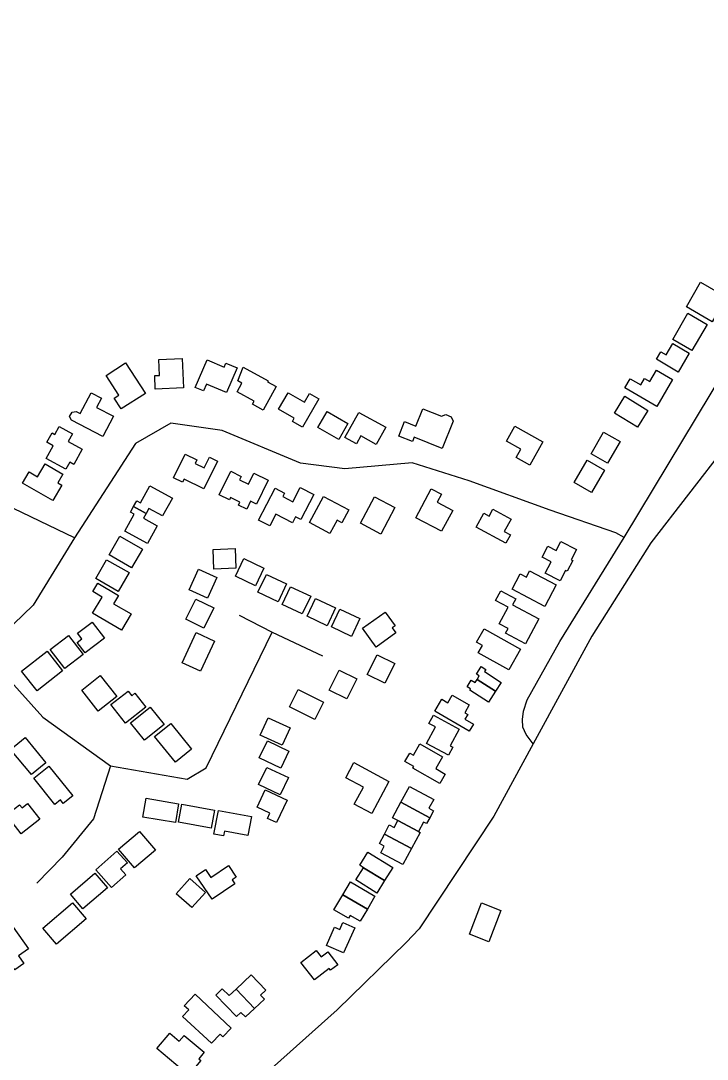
# Model space of a CAD drawing. Header units: metres. Extents: x 553506 to 563855, y 142925 to 150243.
# Drawn here: x 561100.9 to 561390.1, y 148133.6 to 148571.3 of the extents above; entities that cross this region are included whole.
import ezdxf

# ---------------------------------------------------------------- set-up
doc = ezdxf.new("R2010")
doc.units = ezdxf.units.M
doc.layers.add('C-BUILDINGS', color=8, linetype='Continuous')
doc.layers.add('C-ROADS', color=33, linetype='Continuous')

msp = doc.modelspace()

# ---------------------------------------------------------------- linework, layer by layer
at = {"layer": 'C-BUILDINGS'}
for points in [[(561392.2436, 148444.4612), (561381.3158, 148450.7291), (561387.2892, 148461.0787), (561398.21, 148454.8106), (561392.2436, 148444.4612)], [(561375.5457, 148437.0246), (561381.9675, 148448.0116), (561390.071, 148443.3022), (561383.6492, 148432.3152), (561375.5457, 148437.0246)], [(561377.9212, 148423.2756), (561368.6793, 148428.617), (561370.5496, 148431.8368), (561372.7994, 148430.5385), (561375.5517, 148435.2774), (561382.5507, 148431.2345), (561377.9212, 148423.2756)], [(561169.4713, 148416.562), (561157.562, 148416.0213), (561157.3054, 148421.7453), (561159.3786, 148421.8437), (561159.0714, 148428.5122), (561168.9006, 148428.9542), (561169.4713, 148416.562)], [(561187.34, 148427.0176), (561192.0664, 148424.9956), (561187.5909, 148414.5708), (561179.0881, 148418.1995), (561177.8439, 148415.3), (561174.4288, 148416.751), (561179.4123, 148428.3604), (561186.6043, 148425.2916), (561187.34, 148427.0176)], [(561153.3887, 148414.232), (561143.1847, 148407.69), (561140.2453, 148412.2502), (561142.1708, 148413.4904), (561136.7994, 148421.8141), (561145.0705, 148427.1267), (561153.3887, 148414.232)], [(561202.9641, 148407.2067), (561198.4822, 148409.6816), (561199.1971, 148410.9617), (561192.0048, 148414.932), (561193.9938, 148418.6006), (561192.3226, 148419.5053), (561194.6308, 148425.2542), (561205.0668, 148419.5047), (561204.8548, 148419.1308), (561208.4616, 148417.1404), (561202.9641, 148407.2067)], [(561363.7052, 148420.5027), (561365.8982, 148419.236), (561368.6836, 148424.0316), (561375.4619, 148420.1153), (561368.8899, 148408.7897), (561355.3473, 148416.6227), (561357.5692, 148420.4434), (561362.1402, 148417.8045), (561363.7052, 148420.5027)], [(561132.8465, 148408.3228), (561139.9309, 148404.6718), (561135.4948, 148396.1071), (561122.1931, 148402.9577), (561121.4787, 148404.5603), (561122.5364, 148406.2741), (561124.1951, 148406.6601), (561125.9645, 148405.7473), (561130.5255, 148414.5607), (561134.9026, 148412.3051), (561132.8465, 148408.3228)], [(561222.5977, 148414.2229), (561226.5136, 148411.964), (561219.5767, 148400.0039), (561215.3759, 148402.4319), (561216.1385, 148403.747), (561209.5315, 148407.5575), (561213.5368, 148414.4727), (561220.4358, 148410.4932), (561222.5977, 148414.2229)], [(561365.0429, 148407.0772), (561360.6781, 148400.0394), (561351.0395, 148405.9917), (561355.4043, 148413.0295), (561365.0429, 148407.0772)], [(561234.8407, 148394.7845), (561226.0693, 148399.8404), (561229.9548, 148406.5626), (561238.7332, 148401.5069), (561234.8407, 148394.7845)], [(561254.6286, 148400.0026), (561250.5982, 148392.775), (561244.1663, 148396.3462), (561242.2936, 148392.9817), (561237.4628, 148395.6571), (561243.366, 148406.2491), (561254.6286, 148400.0026)], [(561282.2301, 148404.3977), (561283.0074, 148402.5745), (561278.4466, 148391.0896), (561266.6252, 148395.7603), (561265.9129, 148393.9571), (561260.1442, 148396.2246), (561262.5864, 148402.3784), (561267.3505, 148400.4912), (561270.2202, 148407.7268), (561278.134, 148404.6029), (561279.9436, 148405.3053), (561282.2301, 148404.3977)], [(561120.9071, 148394.0355), (561126.8109, 148390.8038), (561123.2325, 148384.314), (561121.5396, 148385.2403), (561119.8993, 148382.2616), (561111.5341, 148386.8519), (561114.4906, 148392.2203), (561111.9083, 148393.6419), (561114.0975, 148397.6172), (561115.2994, 148396.9649), (561117.1314, 148400.2946), (561122.6797, 148397.2521), (561120.9071, 148394.0355)], [(561315.2946, 148383.9885), (561309.5443, 148387.2248), (561311.5246, 148390.7262), (561305.4754, 148394.1312), (561309.0519, 148400.4542), (561320.8579, 148393.8242), (561315.2946, 148383.9885)], [(561348.1408, 148384.7755), (561341.1372, 148388.7404), (561346.3712, 148397.9314), (561353.3747, 148393.9666), (561348.1408, 148384.7755)], [(561178.0548, 148374.0584), (561169.7188, 148378.1597), (561169.0616, 148376.8257), (561165.27, 148378.6879), (561170.1939, 148388.637), (561175.1217, 148386.2094), (561174.359, 148384.6718), (561178.1223, 148382.8199), (561180.4037, 148387.4215), (561183.8331, 148385.7372), (561178.0548, 148374.0584)], [(561116.4976, 148376.6009), (561118.2062, 148375.6194), (561114.4197, 148369.0786), (561101.6547, 148376.4246), (561104.3866, 148381.1516), (561107.9392, 148379.1038), (561111.0955, 148384.5676), (561118.6062, 148380.251), (561116.4976, 148376.6009)], [(561334.0504, 148376.6642), (561339.4866, 148386.0952), (561346.7695, 148381.9165), (561341.3333, 148372.4854), (561334.0504, 148376.6642)], [(561200.2287, 148367.6311), (561197.7299, 148368.8437), (561196.0613, 148365.4301), (561192.547, 148367.1451), (561193.1774, 148368.4449), (561189.3153, 148370.327), (561188.8292, 148369.3323), (561184.5198, 148371.4342), (561189.408, 148381.4044), (561193.7457, 148379.2923), (561193.0162, 148377.8114), (561196.7791, 148375.9706), (561199.0916, 148380.6956), (561205.1759, 148377.7256), (561200.2287, 148367.6311)], [(561155.3182, 148375.248), (561164.7506, 148370.068), (561160.6365, 148362.6042), (561154.8319, 148365.7944), (561153.6481, 148363.6425), (561148.4126, 148366.5168), (561149.7819, 148368.9972), (561151.3822, 148368.1237), (561155.3182, 148375.248)], [(561218.9191, 148361.05), (561216.6808, 148362.2041), (561215.4027, 148359.7153), (561208.3754, 148363.3235), (561205.8584, 148358.4362), (561201.1051, 148360.8692), (561208.0239, 148374.2979), (561212.0526, 148372.2317), (561211.2882, 148370.7497), (561215.4733, 148368.5994), (561218.5969, 148374.6521), (561224.3946, 148371.6843), (561218.9191, 148361.05)], [(561236.1657, 148359.7105), (561234.1393, 148360.7933), (561231.1407, 148355.212), (561222.4876, 148359.8376), (561228.3992, 148370.8306), (561239.0714, 148365.1331), (561236.1657, 148359.7105)], [(561276.2872, 148368.3608), (561282.8486, 148364.894), (561278.1952, 148356.1331), (561267.34, 148361.8692), (561273.796, 148374.0035), (561278.0897, 148371.7342), (561276.2872, 148368.3608)], [(561153.6481, 148363.6425), (561152.5302, 148361.6152), (561158.3279, 148358.4247), (561154.2138, 148350.9608), (561144.7741, 148356.1517), (561148.717, 148363.2763), (561147.1093, 148364.1608), (561148.4126, 148366.5168), (561153.6481, 148363.6425)], [(561252.6167, 148354.9848), (561244.0506, 148359.5129), (561249.9786, 148370.6511), (561258.5378, 148366.1228), (561252.6167, 148354.9848)], [(561304.5622, 148355.9929), (561307.1515, 148354.5717), (561305.2275, 148351.0609), (561292.702, 148357.8909), (561295.909, 148363.7348), (561298.1851, 148362.493), (561299.805, 148365.4488), (561307.4581, 148361.2817), (561304.5622, 148355.9929)], [(561147.6067, 148340.7364), (561138.0954, 148346.2033), (561142.6575, 148354.093), (561152.1689, 148348.6261), (561147.6067, 148340.7364)], [(561332.8017, 148344.0915), (561333.4341, 148343.7663), (561331.0872, 148339.2517), (561330.3905, 148339.6194), (561328.1292, 148335.2743), (561321.8257, 148338.5378), (561324.2851, 148343.2563), (561320.5186, 148345.2082), (561322.9448, 148349.87), (561326.5053, 148348.023), (561328.4834, 148351.8137), (561335.0498, 148348.4139), (561332.8017, 148344.0915)], [(561191.543, 148340.5571), (561182.1785, 148340.2298), (561181.8906, 148348.5127), (561191.2554, 148348.8289), (561191.543, 148340.5571)], [(561199.7516, 148333.1684), (561191.2853, 148337.1877), (561194.8465, 148344.6676), (561203.3128, 148340.6483), (561199.7516, 148333.1684)], [(561141.9837, 148330.7877), (561132.4723, 148336.2546), (561137.0341, 148344.1554), (561146.5455, 148338.6885), (561141.9837, 148330.7877)], [(561171.885, 148331.4144), (561175.7438, 148340.1057), (561183.4709, 148336.6976), (561179.6124, 148327.9951), (561171.885, 148331.4144)], [(561209.2602, 148326.4549), (561200.7942, 148330.4631), (561204.3625, 148337.9432), (561212.8284, 148333.935), (561209.2602, 148326.4549)], [(561315.2827, 148339.4119), (561326.4841, 148333.5643), (561321.7221, 148324.4772), (561307.9335, 148331.6793), (561311.3242, 148338.13), (561313.9041, 148336.7864), (561315.2827, 148339.4119)], [(561131.2552, 148330.707), (561133.333, 148334.2225), (561142.0933, 148329.0771), (561140.0221, 148325.5729), (561147.3789, 148321.2626), (561143.3696, 148314.4699), (561131.1338, 148321.6544), (561135.1368, 148328.4247), (561131.2552, 148330.707)], [(561219.4963, 148321.2891), (561211.0303, 148325.2972), (561214.5915, 148332.7772), (561223.0575, 148328.769), (561219.4963, 148321.2891)], [(561170.4558, 148319.0374), (561174.6482, 148327.5722), (561182.2376, 148323.8703), (561178.0456, 148315.3244), (561170.4558, 148319.0374)], [(561229.9566, 148316.3306), (561221.4906, 148320.3388), (561225.0518, 148327.8188), (561233.5178, 148323.8106), (561229.9566, 148316.3306)], [(561303.1428, 148331.0725), (561309.506, 148327.6884), (561308.1193, 148325.0961), (561319.1894, 148319.1998), (561313.5632, 148308.6943), (561305.1166, 148313.1927), (561306.1667, 148315.1512), (561302.434, 148317.1375), (561306.1649, 148324.1109), (561300.9178, 148326.9067), (561303.1428, 148331.0725)], [(561240.2342, 148311.8451), (561231.7679, 148315.8644), (561235.3361, 148323.3446), (561243.7951, 148319.3362), (561240.2342, 148311.8451)], [(561258.5708, 148316.3164), (561257.3947, 148315.4781), (561258.9591, 148313.3012), (561250.5838, 148307.2951), (561244.8748, 148315.2297), (561254.4332, 148322.0744), (561258.5708, 148316.3164)], [(561136.0946, 148311.0472), (561128.0233, 148304.9284), (561124.684, 148309.3091), (561126.6368, 148310.795), (561124.8214, 148313.1755), (561130.9468, 148317.8086), (561136.0946, 148311.0472)], [(561293.6531, 148304.9079), (561295.4148, 148308.0241), (561292.8883, 148309.4473), (561296.0615, 148315.0341), (561311.4271, 148306.3678), (561306.4989, 148297.6762), (561293.6531, 148304.9079)], [(561127.1356, 148304.255), (561119.512, 148298.3506), (561113.3199, 148306.3147), (561120.9368, 148312.2078), (561127.1356, 148304.255)], [(561168.8439, 148300.6777), (561174.7977, 148313.4527), (561182.516, 148309.8774), (561176.5622, 148297.1023), (561168.8439, 148300.6777)], [(561118.4899, 148297.2834), (561107.7303, 148288.832), (561101.1778, 148297.1409), (561111.9377, 148305.5812), (561118.4899, 148297.2834)], [(561258.4342, 148300.4072), (561254.2368, 148292.0391), (561246.8148, 148295.7461), (561251.0057, 148304.1029), (561258.4342, 148300.4072)], [(561242.4418, 148293.8614), (561238.2513, 148285.4935), (561230.8223, 148289.2003), (561235.0202, 148297.5573), (561242.4418, 148293.8614)], [(561293.0993, 148293.6046), (561294.0641, 148295.1597), (561292.8513, 148295.9341), (561294.8983, 148299.0926), (561296.8106, 148297.8616), (561296.2306, 148296.9641), (561303.2876, 148292.4109), (561300.8747, 148288.6622), (561293.0993, 148293.6046)], [(561133.5421, 148280.3259), (561126.5531, 148289.1777), (561134.3443, 148295.31), (561141.3407, 148286.4473), (561133.5421, 148280.3259)], [(561290.0647, 148289.1685), (561290.3912, 148289.6796), (561288.9074, 148290.6236), (561290.6604, 148293.3499), (561292.2797, 148292.3211), (561293.0993, 148293.6046), (561300.8747, 148288.6622), (561297.9689, 148284.13), (561290.0647, 148289.1685)], [(561148.9596, 148287.8217), (561153.5627, 148281.9336), (561144.9435, 148275.2299), (561138.8113, 148283.0623), (561146.0997, 148288.7336), (561147.6222, 148286.778), (561148.9596, 148287.8217)], [(561228.4222, 148284.1498), (561224.7171, 148276.7989), (561214.0343, 148282.1621), (561217.7328, 148289.5017), (561228.4222, 148284.1498)], [(561289.1791, 148278.8565), (561288.0243, 148276.8947), (561291.5639, 148274.8243), (561289.8385, 148271.8874), (561275.395, 148280.3491), (561278.3486, 148285.3613), (561280.8698, 148283.8823), (561282.6871, 148287.0113), (561289.8618, 148282.9404), (561287.9971, 148279.5428), (561289.1791, 148278.8565)], [(561153.0417, 148268.0157), (561147.1498, 148275.3214), (561155.3873, 148281.9352), (561161.2796, 148274.6184), (561153.0417, 148268.0157)], [(561166.0061, 148258.7839), (561157.2573, 148269.5727), (561164.1029, 148275.0966), (561172.8516, 148264.3078), (561166.0061, 148258.7839)], [(561201.8064, 148270.1584), (561205.1006, 148277.463), (561214.3188, 148273.3226), (561211.0177, 148266.0178), (561201.8064, 148270.1584)], [(561275.5913, 148273.6549), (561272.8744, 148275.1278), (561274.7315, 148278.5474), (561285.5202, 148272.709), (561281.7327, 148265.7561), (561282.8851, 148265.1245), (561281.0476, 148261.75), (561271.8237, 148266.736), (561275.5913, 148273.6549)], [(561096.5972, 148264.2079), (561102.6976, 148269.1964), (561111.4557, 148258.5525), (561105.3556, 148253.5529), (561096.5972, 148264.2079)], [(561213.8804, 148263.4587), (561210.4159, 148256.2377), (561201.3031, 148260.5818), (561204.7676, 148267.8027), (561213.8804, 148263.4587)], [(561279.7108, 148253.7834), (561277.4637, 148249.8729), (561266.11, 148256.3391), (561266.5011, 148257.0192), (561262.7639, 148259.1502), (561264.7523, 148262.6184), (561266.3251, 148261.7329), (561269.0758, 148266.5273), (561278.6, 148261.1055), (561275.7103, 148256.0619), (561279.7108, 148253.7834)], [(561118.8164, 148241.4204), (561117.6382, 148242.8749), (561115.3061, 148240.9987), (561106.3473, 148252.0258), (561112.688, 148257.1554), (561122.832, 148244.674), (561118.8164, 148241.4204)], [(561248.7362, 148237.2285), (561241.4056, 148241.1388), (561245.2498, 148248.2937), (561237.8407, 148252.2571), (561241.256, 148258.5972), (561255.9889, 148250.7122), (561248.7362, 148237.2285)], [(561213.6302, 148252.2761), (561210.1587, 148245.055), (561201.0459, 148249.3991), (561204.5104, 148256.62), (561213.6302, 148252.2761)], [(561264.6335, 148248.5907), (561274.8457, 148243.0792), (561272.8367, 148239.3766), (561274.7992, 148238.3252), (561273.1936, 148235.3587), (561261.0185, 148241.9327), (561264.6335, 148248.5907)], [(561208.6185, 148233.32), (561204.8436, 148235.0936), (561205.8724, 148237.2852), (561200.4234, 148239.8299), (561203.851, 148247.1164), (561213.0745, 148242.8092), (561208.6185, 148233.32)], [(561101.4199, 148239.5056), (561103.7813, 148241.3383), (561108.9451, 148234.7332), (561101.0626, 148228.6092), (561094.8425, 148236.5724), (561100.364, 148240.8527), (561101.4199, 148239.5056)], [(561166.0072, 148233.3516), (561152.3505, 148235.6833), (561153.7168, 148243.6063), (561167.3665, 148241.2744), (561166.0072, 148233.3516)], [(561181.0437, 148230.9408), (561167.3461, 148233.4604), (561168.7689, 148241.1403), (561182.4592, 148238.6316), (561181.0437, 148230.9408)], [(561257.5393, 148235.4013), (561261.0185, 148241.9327), (561273.1936, 148235.3587), (561271.7821, 148232.888), (561270.5518, 148233.5505), (561268.3843, 148229.5535), (561259.7582, 148234.2022), (561257.5393, 148235.4013)], [(561196.6043, 148227.8676), (561186.6963, 148229.7047), (561186.3184, 148227.7116), (561182.2819, 148228.4642), (561184.1434, 148238.4285), (561198.0949, 148235.839), (561196.6043, 148227.8676)], [(561256.1365, 148232.4301), (561258.2059, 148231.3153), (561259.7582, 148234.2022), (561268.3843, 148229.5535), (561269.0953, 148229.1752), (561265.5124, 148222.3846), (561254.0863, 148228.4813), (561256.1365, 148232.4301)], [(561157.6068, 148221.6796), (561148.7587, 148214.2452), (561142.0426, 148222.1929), (561150.8977, 148229.6274), (561157.6068, 148221.6796)], [(561252.5159, 148220.6075), (561254.0552, 148223.4606), (561251.9858, 148224.5754), (561254.0863, 148228.4813), (561265.5124, 148222.3846), (561261.8732, 148215.6034), (561252.5159, 148220.6075)], [(561142.8578, 148213.8152), (561145.1265, 148211.2486), (561139.1057, 148205.9509), (561132.4521, 148213.4664), (561141.4189, 148221.3497), (561145.7968, 148216.4006), (561142.8578, 148213.8152)], [(561243.6704, 148215.3212), (561247.1105, 148220.8718), (561257.5972, 148214.4117), (561254.1501, 148208.8608), (561245.2816, 148214.3255), (561243.6704, 148215.3212)], [(561178.6736, 148213.5702), (561180.9672, 148210.2141), (561188.367, 148215.2323), (561191.6865, 148210.3724), (561189.9411, 148209.1824), (561191.0767, 148207.5263), (561181.5554, 148201.0502), (561174.7994, 148210.9332), (561178.6736, 148213.5702)], [(561250.966, 148203.6187), (561242.0528, 148209.1711), (561245.2816, 148214.3255), (561254.1501, 148208.8608), (561250.966, 148203.6187)], [(561137.4036, 148205.8307), (561127.0685, 148196.9919), (561121.8082, 148203.1042), (561132.1433, 148211.9431), (561137.4036, 148205.8307)], [(561172.9487, 148197.5078), (561166.3966, 148203.3458), (561172.1245, 148209.7362), (561178.6769, 148203.8871), (561172.9487, 148197.5078)], [(561250.0923, 148202.2779), (561246.899, 148196.8797), (561236.6138, 148202.9344), (561239.814, 148208.3328), (561250.0923, 148202.2779)], [(561239.6505, 148194.1701), (561238.9608, 148192.9798), (561232.8301, 148196.527), (561236.6138, 148202.9344), (561246.899, 148196.8797), (561243.8588, 148191.7312), (561239.6505, 148194.1701)], [(561128.3989, 148192.6929), (561115.9583, 148182.1074), (561110.1815, 148188.8602), (561122.6151, 148199.4455), (561128.3989, 148192.6929)], [(561289.9489, 148186.2333), (561295.0638, 148199.4496), (561303.2088, 148196.3219), (561298.1013, 148183.0947), (561289.9489, 148186.2333)], [(561099.9643, 148177.1536), (561102.2449, 148173.9863), (561098.4433, 148171.2625), (561089.6495, 148183.4858), (561097.6564, 148189.213), (561104.1626, 148180.1568), (561099.9643, 148177.1536)], [(561236.5428, 148191.1676), (561241.5837, 148188.9329), (561236.8877, 148178.401), (561229.7272, 148181.5709), (561233.1233, 148189.1904), (561235.2504, 148188.2443), (561236.5428, 148191.1676)], [(561227.4189, 148176.7125), (561230.1969, 148178.8588), (561234.4439, 148173.4048), (561231.4134, 148171.0613), (561230.8739, 148171.7679), (561224.6834, 148166.9768), (561218.8918, 148174.4191), (561225.3278, 148179.4071), (561227.4189, 148176.7125)], [(561204.1399, 148162.6367), (561201.9342, 148160.5195), (561203.5311, 148158.8667), (561199.4048, 148154.9084), (561191.5637, 148163.0544), (561197.8961, 148169.1188), (561204.1399, 148162.6367)], [(561186.0758, 148143.0038), (561184.8585, 148144.1453), (561181.2395, 148140.2809), (561169.0753, 148151.6303), (561171.6389, 148154.3708), (561169.7735, 148156.1154), (561174.299, 148160.9432), (561189.5527, 148146.719), (561186.0758, 148143.0038)], [(561188.6481, 148160.3918), (561191.5637, 148163.0544), (561199.4048, 148154.9084), (561195.5934, 148151.383), (561193.5537, 148153.3335), (561191.8167, 148151.654), (561183.0541, 148160.6503), (561185.7955, 148163.2963), (561188.6481, 148160.3918)], [(561167.6705, 148141.1461), (561169.7672, 148143.6161), (561178.1695, 148136.5227), (561175.8437, 148133.7785), (561176.7914, 148132.9846), (561171.5398, 148126.7873), (561158.2109, 148138.0445), (561163.692, 148144.505), (561167.6705, 148141.1461)]]:
    msp.add_lwpolyline(points, close=True, dxfattribs=at)
at = {"layer": 'C-ROADS'}
for points in [[(561123.505, 148353.3474), (561090.4099, 148369.1823), (561047.0157, 148398.0061), (560974.9311, 148449.8271), (560923.1726, 148493.0814), (560882.3428, 148527.1401), (560822.4223, 148579.0548), (560810.6247, 148585.8977), (560764.7017, 148588.6557)], [(561517.4385, 148551.897), (561498.4245, 148517.2073), (561471.7689, 148480.7525), (561462.9949, 148468.545), (561436.5038, 148438.1838), (561398.0437, 148392.265), (561366.3709, 148351.2456)], [(561316.7758, 148266.5118), (561313.8421, 148270.4376), (561312.3901, 148273.4862), (561312.2371, 148276.7982), (561312.7361, 148280.2753), (561314.2279, 148285.0859), (561327.9807, 148309.7371), (561355.1074, 148353.5072), (561404.1207, 148434.9064), (561412.8582, 148447.6135), (561416.6831, 148452.6977), (561420.4556, 148456.5561), (561429.239, 148464.9127), (561435.2652, 148470.0217), (561442.8798, 148475.303), (561447.8448, 148478.3641), (561454.067, 148481.6873), (561457.261, 148483.0454), (561460.0894, 148484.0248), (561462.4645, 148484.5224), (561464.8069, 148484.507), (561467.4165, 148483.554), (561471.7689, 148480.7525)], [(561355.1074, 148353.5072), (561351.6049, 148355.5119), (561323.9947, 148364.9621), (561289.7327, 148377.4201), (561265.8249, 148384.9612), (561237.365, 148382.5204), (561218.7084, 148384.9064), (561185.6732, 148398.6057), (561164.1429, 148401.6808), (561149.201, 148393.0757), (561123.505, 148353.3474), (561106.1709, 148324.9448), (561085.4954, 148305.2192), (561046.8241, 148274.1553), (561029.1366, 148251.6521), (561020.5193, 148224.3691), (561020.0956, 148210.2317), (561022.4969, 148191.1743), (561053.712, 148130.0917), (561061.7139, 148113.9146), (561079.1873, 148082.6304), (561102.7584, 148055.7671), (561106.8444, 148051.2095), (561111.3146, 148046.2188)], [(561366.3709, 148351.2456), (561341.4752, 148311.8974), (561316.7758, 148266.5118)], [(561192.8683, 148320.8316), (561206.8163, 148313.6675)], [(561085.4954, 148305.2192), (561110.2327, 148277.7024), (561138.6193, 148257.3234), (561170.9852, 148251.6054), (561178.9385, 148256.3627), (561206.8163, 148313.6675), (561228.0404, 148303.66)], [(561316.7758, 148266.5118), (561300.1981, 148236.0844)], [(561138.6193, 148257.3234), (561131.5406, 148234.9412), (561118.3861, 148218.8128), (561107.693, 148207.7924)], [(561300.1981, 148236.0844), (561268.7788, 148188.4957), (561263.3035, 148182.7476)], [(561263.3035, 148182.7476), (561234.2359, 148154.4214), (561190.6011, 148115.5431), (561111.3146, 148046.2188), (561080.344, 148019.8929), (561046.3075, 147989.6646), (561038.0524, 147980.6908), (561014.1777, 147962.1564)]]:
    msp.add_lwpolyline(points, dxfattribs=at)

doc.saveas('drawing.dxf')
